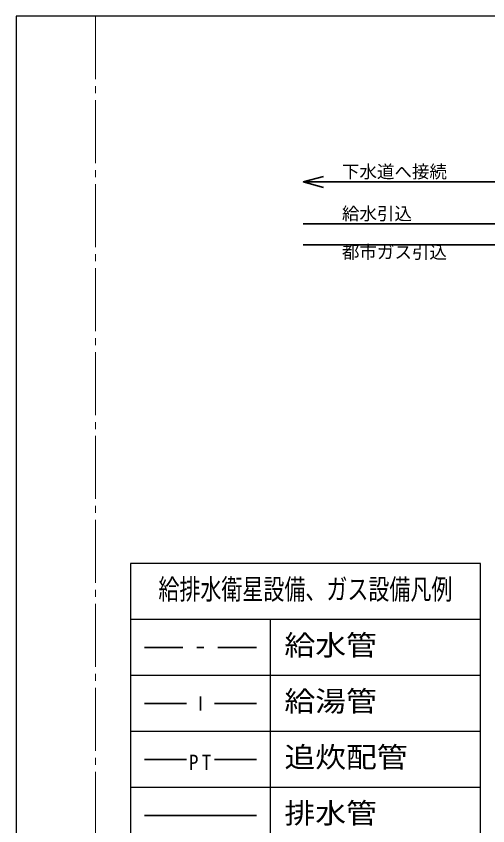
# Model space of a CAD drawing. Units: millimetres, scale not verified. Extents: x -10000 to 10000, y -6925 to 6925.
# Drawn here: x -10000 to -6632, y 1139 to 6925 of the extents above; entities that cross this region are included whole.
import ezdxf
from ezdxf.enums import TextEntityAlignment as Align

# ---------------------------------------------------------------- set-up
doc = ezdxf.new("R2010")
doc.units = ezdxf.units.MM
doc.header["$LTSCALE"] = 50
doc.linetypes.add('CHAIN2', pattern=[12, 9, -1, 1, -1])
for name, color, linetype, lineweight in [('1-8', 5, 'Continuous', 9), ('7-1_給水', 4, 'Continuous', 35), ('7-2_給湯', 6, 'Continuous', 35), ('7-3_ガス', 2, 'Continuous', 35), ('7-4_排水', 3, 'Continuous', 35), ('7-B_記号', 7, 'Continuous', 25), ('F-1_図枠', 7, 'Continuous', 25)]:
    doc.layers.add(name, color=color, linetype=linetype, lineweight=lineweight)
doc.layers.add('7-A_文字', color=4, linetype='Continuous')
doc.styles.add('ＭＳ ゴシック', font='')
doc.styles.get('ＭＳ ゴシック').set_extended_font_data('MS Gothic')

msp = doc.modelspace()

# ---------------------------------------------------------------- linework, layer by layer
at = {"layer": '1-8', "linetype": 'CHAIN2'}
msp.add_line((-9434.51, 6925), (-9434.51, -5925), dxfattribs=at)
at = {"layer": '7-1_給水'}
for p, q in [((-6434.51, 5440.63), (-7949.41, 5440.63)), ((-6334.51, 5440.63), (-7949.41, 5440.63)), ((-8809.51, 2412.81), (-9084.51, 2412.81)), ((-8659.51, 2412.81), (-8709.51, 2412.81)), ((-8284.51, 2412.81), (-8559.51, 2412.81))]:
    msp.add_line(p, q, dxfattribs=at)
at = {"layer": '7-2_給湯'}
for p, q in [((-8684.51, 1962.81), (-8684.51, 2062.81)), ((-9084.51, 2012.81), (-8784.51, 2012.81)), ((-8584.51, 2012.81), (-8284.51, 2012.81)), ((-9084.51, 1612.81), (-8784.51, 1612.81)), ((-8584.51, 1612.81), (-8284.51, 1612.81))]:
    msp.add_line(p, q, dxfattribs=at)
at = {"layer": '7-3_ガス'}
msp.add_line((-6134.51, 5290.63), (-7949.41, 5290.63), dxfattribs=at)
at = {"layer": '7-4_排水'}
for p, q in [((-7949.41, 5740.63), (-7804.52, 5779.45)), ((-6434.51, 5740.63), (-7949.41, 5740.63)), ((-7949.41, 5740.63), (-5759.51, 5740.63)), ((-7949.41, 5740.63), (-7804.52, 5701.8)), ((-9084.51, 1212.81), (-8284.51, 1212.81))]:
    msp.add_line(p, q, dxfattribs=at)
at = {"layer": '7-B_記号'}
for p, q in [((-9184.51, 3012.81), (-9184.51, -2587.19)), ((-6684.51, 3012.81), (-9184.51, 3012.81)), ((-6684.51, 2612.81), (-9184.51, 2612.81)), ((-8184.51, -2587.19), (-8184.51, 2612.81)), ((-6684.51, 2212.81), (-9184.51, 2212.81)), ((-6684.51, 1812.81), (-9184.51, 1812.81)), ((-6684.51, 1412.81), (-9184.51, 1412.81))]:
    msp.add_line(p, q, dxfattribs=at)
msp.add_lwpolyline([(-9184.51, -2587.19), (-6684.51, -2587.19), (-6684.51, 3012.81)], dxfattribs=at)
at = {"layer": 'F-1_図枠'}
msp.add_line((-10000, 6925), (-10000, -6925), dxfattribs=at)
msp.add_lwpolyline([(10000, -6925), (10000, 6925), (-10000, 6925)], dxfattribs=at)

# ---------------------------------------------------------------- texts
at = {"layer": '7-2_給湯', "color": 7, "insert": (-8765.76, 1537.81), "char_height": 110, "attachment_point": 7, "style": 'ＭＳ ゴシック'}
msp.add_mtext('\\T1.36;\\W0.9;PT', dxfattribs=at)
at = {"layer": '7-A_文字', "style": 'ＭＳ ゴシック'}
for s, p in [('下水道へ接続', (-7673.65, 5740.63)), ('給水引込', (-7673.65, 5440.63)), ('都市ガス引込', (-7673.65, 5165.63))]:
    msp.add_text(s, height=91.64, dxfattribs=at).set_placement(p, align=Align.BOTTOM_LEFT)
at = {"layer": '7-B_記号', "style": 'ＭＳ ゴシック'}
for s, width, p in [('給排水衛星設備、ガス設備凡例', 0.75, (-8984.51, 2712.81)), ('給水管', 1.1, (-8084.51, 2312.81)), ('給湯管', 1.1, (-8084.51, 1912.81)), ('追炊配管', 1.1, (-8084.51, 1512.81)), ('排水管', 1.1, (-8084.51, 1112.81))]:
    msp.add_text(s, height=146.6, dxfattribs=dict(at, width=width)).set_placement(p, align=Align.BOTTOM_LEFT)

doc.saveas('drawing.dxf')
